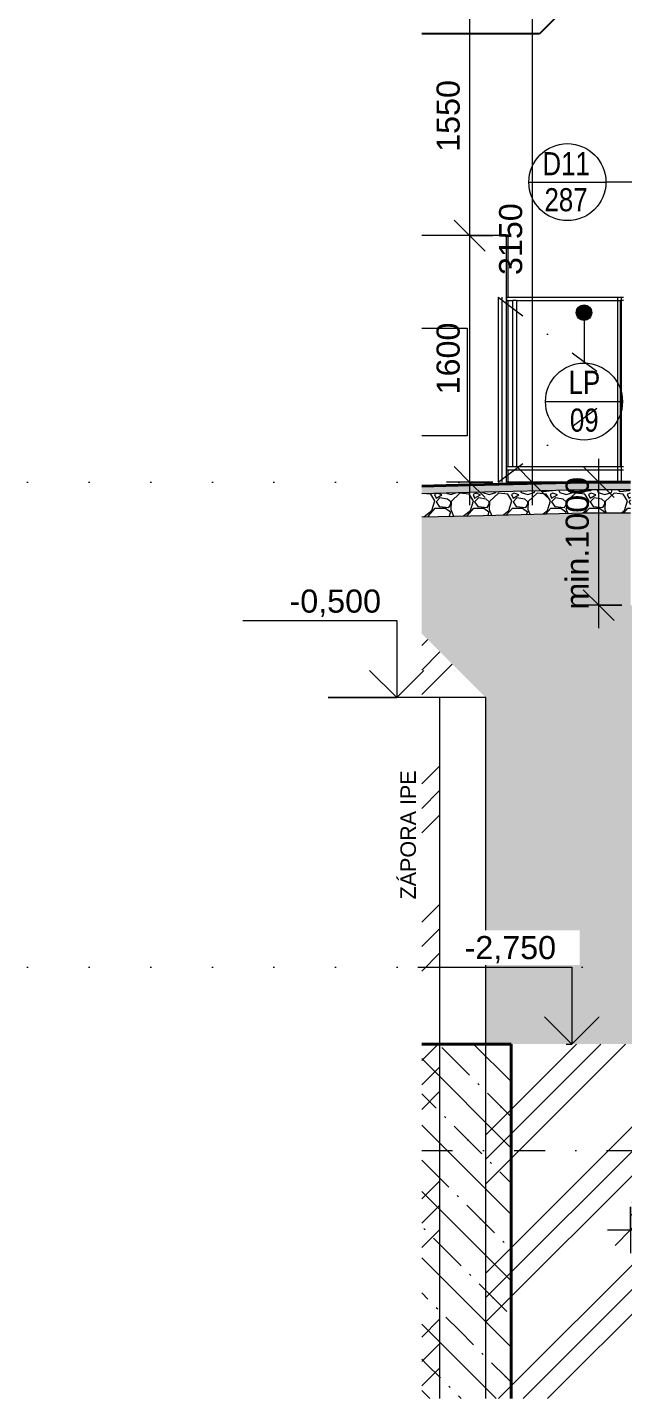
# Model space of a CAD drawing. Header units: millimetres. Extents: x -9657 to 178820, y -8645 to 72638.
# Drawn here: x -9657 to -5787, y -5052 to 3852 of the extents above; entities that cross this region are included whole.
import ezdxf

# ---------------------------------------------------------------- set-up
doc = ezdxf.new("R2010")
doc.units = ezdxf.units.MM
doc.linetypes.add('HA_DashDot_6mm-S2mm', pattern=[600, 200, -200, 0, -200])
doc.linetypes.add('HA_Dot-S4mm', pattern=[400, 0, -400])
for name, color, linetype, lineweight in [('A-____-____-DIMS', 9, 'Continuous', 5), ('A-____-____-DIMS-100', 9, 'Continuous', 5), ('A-DETL-____-CNTR', 9, 'HA_DashDot_6mm-S2mm', 9), ('A-DETL-____-OTLN', 9, 'Continuous', 25), ('A-DETL-____-THIN', 9, 'Continuous', 9), ('A-DETL-____-WIDE', 9, 'Continuous', 40), ('A-DETL-GENF-OTLN', 9, 'Continuous', 9), ('A-DOOR-____-IDEN', 9, 'Continuous', 9), ('A-FLOR-HRAL-OTLN', 9, 'Continuous', 9), ('A-FLOR-LEVL-OTLN', 9, 'Continuous', 9), ('A-GENM-____-IDEN', 9, 'Continuous', 9), ('A-WALL-____-OTLN', 9, 'Continuous', 9), ('E-ELEC-FIXT-OTLN', 9, 'Continuous', 9), ('G-____-____-DIMS', 9, 'Continuous', 5), ('G-____-____-TEXT', 9, 'Continuous', 5)]:
    doc.layers.add(name, color=color, linetype=linetype, lineweight=lineweight)
doc.styles.add('Arial_1', font='arial.ttf', dxfattribs={"height": 150})
doc.styles.add('Arial_2', font='arial.ttf', dxfattribs={"height": 100})
doc.styles.add('Arial_3', font='arial.ttf', dxfattribs={"width": 0.8, "height": 150})
doc.dimstyles.new('Inner_Dimensions_1', dxfattribs={"dimscale": 304.8, "dimtxt": 153.03891, "dimasz": 0.656168, "dimexe": 0.492126, "dimexo": 0.0625, "dimgap": 0.065617, "dimtad": 1, "dimdec": 0, "dimzin": 0, "dimdsep": 46, "dimtxsty": 'Arial_1', "dimblk1": 'OBLIQUE', "dimblk2": 'OBLIQUE', "dimsah": 1, "dimcen": 0.09, "dimdle": 0.492126, "dimazin": 0, "dimtfac": 1, "dimtdec": 4, "dimtix": 1, "dimtmove": 0, "dimatfit": 3, "dimfxl": 0.492126, "dimfxlon": 1, "dimtvp": 1, "dimtolj": 1, "dimtzin": 0, "dimlwd": 9, "dimlwe": 9, "dimarcsym": 2})

# ---------------------------------------------------------------- blocks, each defined once
blk = doc.blocks.new('Railing - 25mm-1856178-ŘEZ 3-3 OBJEKT C')
at = {"layer": 'A-FLOR-HRAL-OTLN'}
for p, q in [((-6481.6, 2080), (-6506.6, 2080)), ((-6506.6, 1000), (-6506.6, 2080)), ((-6481.6, 2080), (-6481.6, 1000)), ((-6506.6, 1000), (-6481.6, 1000))]:
    blk.add_line(p, q, dxfattribs=at)
blk = doc.blocks.new('Railing - 25mm-V29-ŘEZ 3-3 OBJEKT C')
at = {"layer": 'A-FLOR-HRAL-OTLN'}
for p, q in [((-5786.8, 2080), (-5806.6, 2080)), ((-5806.6, 1000), (-5806.6, 2080)), ((-5806.6, 1000), (-5786.8, 1000))]:
    blk.add_line(p, q, dxfattribs=at)
blk = doc.blocks.new('Railing - Railing-1833920-ŘEZ 3-3 OBJEKT C')
at = {"layer": 'A-FLOR-HRAL-OTLN'}
for p, q in [((-6544.1, 2080), (-6544.1, 2100)), ((-6544.1, 2100), (-5786.8, 2100)), ((-6544.1, 2080), (-6506.6, 2080)), ((-6481.6, 2080), (-5806.6, 2080)), ((-6544.1, 980), (-6544.1, 1000)), ((-6544.1, 1000), (-6506.6, 1000)), ((-6544.1, 980), (-5786.8, 980)), ((-6481.6, 1000), (-5806.6, 1000))]:
    blk.add_line(p, q, dxfattribs=at)
for name in ['Railing - 25mm-1856178-ŘEZ 3-3 OBJEKT C', 'Railing - 25mm-V29-ŘEZ 3-3 OBJEKT C']:
    blk.add_blockref(name, (0, 0))
blk = doc.blocks.new('Pripojkova skrin_otvor ve zdi4 - Pripojkova skrin_otvor ve zdi-2369523-ŘEZ 3-3 OBJEKT C')
at = {"layer": 'E-ELEC-FIXT-OTLN'}
for p, q in [((-7097.2, 1900), (-6802.5, 1900)), ((-6802.5, 1900), (-6802.5, 1200)), ((-6802.5, 1200), (-7097.2, 1200))]:
    blk.add_line(p, q, dxfattribs=at)
blk = doc.blocks.new('DIMBLOCK22-ŘEZ 3-3 OBJEKT C')
at = {"layer": 'A-____-____-DIMS-100', "lineweight": 9}
for p, q in [((-6380.8, 4050), (-6480.8, 4150)), ((-6230.8, 4050), (-6530.8, 4050)), ((-6380.8, 4050), (-6380.8, 750)), ((-6380.8, 4050), (-6280.8, 3950)), ((-6380.8, 4050), (-6230.8, 4050)), ((-6380.8, 900), (-6480.8, 1000)), ((-6230.8, 900), (-6530.8, 900)), ((-6380.8, 900), (-6280.8, 800)), ((-6380.8, 900), (-6230.8, 900))]:
    blk.add_line(p, q, dxfattribs=at)
at = {"layer": 'A-____-____-DIMS-100', "color": 0, "lineweight": 9, "insert": (-6595.5, 2244.3), "char_height": 150, "width": 553.765, "attachment_point": 1, "rotation": 90, "line_spacing_factor": 0.941778, "style": 'Arial_1'}
blk.add_mtext('3150', dxfattribs=at)
blk = doc.blocks.new('_Oblique')
at = {"color": 0, "linetype": 'ByBlock', "lineweight": -2}
blk.add_line((-0.5, -0.5), (0.5, 0.5), dxfattribs=at)
blk = doc.blocks.new('DIMBLOCK24-ŘEZ 3-3 OBJEKT C')
at = {"layer": 'A-____-____-DIMS-100', "lineweight": 9}
for p, q in [((-5741.8, -3807), (-5741.8, -4107)), ((-5741.8, -3957), (-5741.8, -3807)), ((-5401.8, -3807), (-5401.8, -4107)), ((-5401.8, -3957), (-5401.8, -3807)), ((-5741.8, -3957), (-5641.8, -3857)), ((-5401.8, -3957), (-5301.8, -3857)), ((-5891.8, -3957), (-5401.8, -3957)), ((-5741.8, -3957), (-5841.8, -4057)), ((-5401.8, -3957), (-5501.8, -4057))]:
    blk.add_line(p, q, dxfattribs=at)
at = {"layer": 'A-____-____-DIMS-100', "color": 0, "lineweight": 9, "insert": (-5744.8, -3742.2), "char_height": 150, "width": 415.324, "attachment_point": 1, "line_spacing_factor": 0.941778, "style": 'Arial_1'}
blk.add_mtext('340', dxfattribs=at)
blk = doc.blocks.new('Spot Elevations - Default-792506-ŘEZ 3-3 OBJEKT C')
at = {"layer": 'G-____-____-DIMS', "lineweight": 9}
for p, q in [((-6949.9, 12840), (-5949.9, 12840)), ((-5949.9, 12840), (-5949.9, 12340)), ((-5949.9, 12340), (-6126.6, 12516.8)), ((-5773.1, 12516.8), (-5949.9, 12340))]:
    blk.add_line(p, q, dxfattribs=at)
blk = doc.blocks.new('DIMBLOCK34-ŘEZ 3-3 OBJEKT C')
at = {"layer": 'A-____-____-DIMS-100', "lineweight": 9}
for p, q in [((-6786.5, 4050), (-6886.5, 4150)), ((-6636.5, 4050), (-6936.5, 4050)), ((-6786.5, 4050), (-6786.5, 2500)), ((-6786.5, 4050), (-6686.5, 3950)), ((-6786.5, 4050), (-6636.5, 4050)), ((-6786.5, 2500), (-6886.5, 2600)), ((-6636.5, 2500), (-6936.5, 2500)), ((-6786.5, 2500), (-6686.5, 2400)), ((-6786.5, 2500), (-6636.5, 2500))]:
    blk.add_line(p, q, dxfattribs=at)
at = {"layer": 'A-____-____-DIMS-100', "color": 0, "lineweight": 9, "insert": (-7001.2, 3044.3), "char_height": 150, "width": 553.765, "attachment_point": 1, "rotation": 90, "line_spacing_factor": 0.941778, "style": 'Arial_1'}
blk.add_mtext('1550', dxfattribs=at)
blk = doc.blocks.new('DIMBLOCK35-ŘEZ 3-3 OBJEKT C')
at = {"layer": 'A-____-____-DIMS-100', "lineweight": 9}
for p, q in [((-6786.5, 2500), (-6886.5, 2600)), ((-6636.5, 2500), (-6936.5, 2500)), ((-6786.5, 2500), (-6786.5, 750)), ((-6786.5, 2500), (-6686.5, 2400)), ((-6786.5, 2500), (-6636.5, 2500)), ((-6786.5, 900), (-6886.5, 1000)), ((-6636.5, 900), (-6936.5, 900)), ((-6786.5, 900), (-6686.5, 800)), ((-6786.5, 900), (-6636.5, 900))]:
    blk.add_line(p, q, dxfattribs=at)
at = {"layer": 'A-____-____-DIMS-100', "color": 0, "lineweight": 9, "insert": (-7001.2, 1469.3), "char_height": 150, "width": 553.765, "attachment_point": 1, "rotation": 90, "line_spacing_factor": 0.941778, "style": 'Arial_1'}
blk.add_mtext('1600', dxfattribs=at)
blk = doc.blocks.new('HA_TAG_GM_Products - Generic-588599-ŘEZ 3-3 OBJEKT C')
at = {"layer": 'A-GENM-____-IDEN'}
blk.add_line((6583.3, 9778.6), (7083.3, 9778.6), dxfattribs=at)
blk.add_circle((6833.3, 9778.6), 250, dxfattribs=at)
blk = doc.blocks.new('DIMBLOCK46-ŘEZ 3-3 OBJEKT C')
at = {"layer": 'A-____-____-DIMS-100', "lineweight": 9}
for p, q in [((-5948.5, 900), (-6048.5, 1000)), ((-5948.5, -50), (-5948.5, 1050)), ((-6098.5, 900), (-5798.5, 900)), ((-5948.5, 900), (-6098.5, 900)), ((-5948.5, 900), (-5848.5, 800)), ((-5948.5, 100), (-6048.5, 200)), ((-5798.5, 100), (-6098.5, 100)), ((-5948.5, 100), (-5848.5, 0)), ((-5948.5, 100), (-5798.5, 100))]:
    blk.add_line(p, q, dxfattribs=at)
at = {"layer": 'A-____-____-DIMS-100', "color": 0, "lineweight": 9, "insert": (-6163.2, 71.5), "char_height": 150, "width": 1028.421, "attachment_point": 1, "rotation": 90, "line_spacing_factor": 0.941778, "style": 'Arial_1'}
blk.add_mtext('min.1000', dxfattribs=at)
blk = doc.blocks.new('N_Door Tag - Elevation placed_Door Tag-2142014-ŘEZ 3-3 OBJEKT C')
at = {"layer": 'A-DOOR-____-IDEN'}
blk.add_line((-6401.8, 2847.5), (-5901.8, 2847.5), dxfattribs=at)
blk.add_circle((-6151.8, 2847.5), 250, dxfattribs=at)

msp = doc.modelspace()

# ---------------------------------------------------------------- hatches: boundary and pattern name
at = {"layer": 'A-DETL-GENF-OTLN', "lineweight": 5}
h = msp.add_hatch(dxfattribs=at)
h.set_pattern_fill('FP_13', color=8, style=0, pattern_type=2)
h.set_pattern_definition([(50, (-4910.7, 1865.4), (537.945, -47.064), [56.25, -618.75]), (355, (-4910.7, 1865.4), (-104.064, 564.144), [45, -495]), (100.451, (-4865.85, 1861.5), (433.886, 517.077), [47.805, -525.857]), (46.184, (-4910.7, 2015.4), (800.43, -124.142), [84.375, -928.125]), (96.636, (-4844, 2005.06), (700.992, 730.593), [71.708, -788.785]), (351.184, (-4910.7, 2015.4), (701, 730.586), [67.5, -742.5]), (21, (-4835.7, 1977.9), (447.68, -301.964), [56.25, -618.75]), (326, (-4835.7, 1977.9), (182.487, 543.863), [45, -495]), (71.451, (-4798.4, 1952.74), (630.169, 241.893), [47.805, -525.857]), (37.5, (-4910.68, 1865.4), (9.1199, 249.6704), [3.353, -485.647, 3.353, -499.147, -496.875]), (37.5, (-4910.68, 1865.4), (9.1199, 249.6704), [-991.5, 3.353, -493.522]), (7.5, (-4910.68, 1865.4), (197.302, 295.8088), [3.353, -283.147, 3.353, -474.397, -189.375]), (7.5, (-4910.68, 1865.4), (197.302, 295.8088), [-764.25, 3.353, -186.022]), (327.5, (-5077.93, 1865.4), (400.3668, -16.9162), [3.353, -184.147, 3.353, -581.647, -776.25]), (327.5, (-5077.93, 1865.4), (400.3668, -16.9162), [-772.5, 3.353, -772.897]), (317.5, (-5152.93, 1865.4), (437.3896, 75.079), [3.353, -240.397, 3.353, -385.147, -551.25]), (317.5, (-5152.93, 1865.4), (437.3896, 75.079), [-632.25, 3.353, -547.897])])
h.paths.add_polyline_path([(12078.2, -2750), (14386, -442.2), (14273, 850), (14378.2, 850), (13723.7, 876.2), (12610.3, 832.8), (12178.2, 850), (11858.2, 850), (11858.2, 670), (11938.2, 670), (11938.2, -150), (11858.2, -150), (11858.2, -2750)])
h.paths.add_polyline_path([(-6681.8, -2750), (-5661.8, -2750), (-5661.8, -2650), (-5691.8, -2650), (-5691.8, 100), (-5741.8, 100), (-5741.8, 700), (-6041.8, 700), (-7097.2, 673.4), (-7097.2, -84.6), (-6681.8, -500), (-6681.8, -2551.6)])
h.paths.add_polyline_path([(14656.7, -171.5), (14658.2, -170), (14658.2, 850), (14656.7, 850), (14656.7, -170)])
h.paths.add_polyline_path([(-7097.2, 823.5), (-6039.9, 850), (-5741.8, 850), (-5741.8, 900), (-6042.4, 900), (-7097.2, 873.5), (-7097.2, 823.8)])
h = msp.add_hatch(dxfattribs=at)
h.set_pattern_fill('FP_16', color=8, style=0, pattern_type=2)
h.set_pattern_definition([(228.013, (-4730.684, 2115.4), (-1999.99172, -2250.00696), [33.634, -3329.772]), (184.97, (-4753.184, 2090.4), (2999.998726, 250.013264), [57.717, -5713.981]), (132.51, (-4810.684, 2085.4), (2499.97851, -2750.018915), [40.697, -4029.008]), (267.274, (-4908.184, 2022.9), (249.972575, 5000.001395), [52.559, -5203.389]), (292.834, (-4910.684, 1970.4), (-1250.01776, 2999.992194), [51.539, -5102.343]), (357.274, (-4890.684, 1922.9), (-5000.001395, 249.972575), [52.56, -5203.39]), (37.694, (-4838.184, 1920.4), (-3250.010563, -2499.986257), [69.507, -6881.212]), (72.255, (-4783.184, 1962.9), (1750.03165, 5499.98958), [65.622, -6496.58]), (121.43, (-4763.184, 2025.4), (-2000.024534, 3249.984927), [52.738, -5221.018]), (175.236, (-4790.684, 2070.4), (2749.99826, -250.01681), [60.208, -2950.191]), (222.397, (-4850.684, 2075.4), (-3000.020852, -2749.976908), [77.862, -7708.344]), (138.814, (-4660.684, 2020.4), (-1749.99793, 1500.00222), [26.575, -2630.961]), (171.469, (-4680.684, 2037.9), (3249.99754, -500.01353), [50.559, -5005.378]), (225, (-4730.68, 2045.4), (3e-14, -250), [35.355, -318.198]), (203.199, (-4748.184, 2075.4), (1249.99625, 500.0095), [19.039, -1884.904]), (291.801, (-4765.684, 2067.9), (-249.9944, 750.0017), [26.926, -1319.365]), (30.964, (-4755.684, 2042.9), (749.99806, 500.0037), [43.732, -1414.006]), (161.565, (-4718.184, 2065.4), (500.0001, -250.0006), [31.623, -758.947]), (16.39, (-4910.684, 2067.9), (2499.993595, 750.01961), [44.3, -4385.711]), (70.346, (-4868.184, 2080.4), (-1000.00873, -2749.99719), [37.165, -3679.352]), (293.199, (-4718.184, 2115.4), (-500.0086, 1249.99664), [38.079, -1865.864]), (343.61, (-4703.184, 2080.4), (-2499.994555, 750.019895), [44.3, -4385.711]), (339.444, (-4910.684, 1912.9), (-1250.0003, 499.99868), [42.72, -2093.281]), (294.775, (-4870.684, 1897.9), (-1249.99302, 2750.00314), [35.794, -3543.661]), (66.801, (-4715.684, 1865.4), (500.0086, 1249.99664), [38.079, -1865.864]), (17.354, (-4700.684, 1900.4), (-3250.00058, -999.99839), [41.908, -4148.856]), (69.444, (-4838.184, 1865.4), (-499.99868, -1250.0003), [21.36, -2114.641]), (101.31, (-4730.684, 1865.4), (-250.0012, 1000), [12.748, -1262.007]), (165.964, (-4733.184, 1877.9), (750.0013, -249.997), [51.539, -979.238]), (186.009, (-4783.184, 1890.4), (2500.00024, 249.99936), [47.763, -4728.481]), (303.69, (-4755.684, 2020.4), (-249.9997, 499.9998), [36.056, -865.332]), (353.157, (-4735.684, 1990.4), (4249.997878, -500.016557), [62.949, -6231.891]), (60.945, (-4673.184, 1982.9), (-1000.01188, -1749.99302), [25.739, -2548.168]), (90, (-4660.68, 2005.4), (-250, 250), [15, -235]), (120.256, (-4788.184, 1897.9), (999.98607, -1750.00785), [34.731, -3438.38]), (48.013, (-4805.684, 1927.9), (1999.99172, 2250.00696), [67.268, -3296.138]), (0, (-4760.68, 1977.9), (250, 250), [65, -185]), (325.305, (-4695.684, 1977.9), (-2500.00496, 1749.993015), [39.528, -3913.318]), (254.055, (-4663.184, 1955.4), (-249.99316, -1000.00147), [36.4, -1783.627]), (207.646, (-4673.184, 1920.4), (-4749.9985, -2500.002255), [59.266, -5867.368]), (175.426, (-4725.684, 1892.9), (-3249.999683, 250.00462), [62.7, -6207.269])])
h.paths.add_polyline_path([(-7097.2, 673.4), (-6039.9, 700), (-5741.8, 700), (-5741.8, 850), (-6041.8, 850), (-7097.2, 823.5), (-7097.2, 711.6)])
h = msp.add_hatch(dxfattribs=at)
h.set_pattern_fill('FP_12', color=250, style=0, pattern_type=2)
h.set_pattern_definition([(45, (-4910.7, 1865.4), (-449.013, 449.013), []), (45, (-4751.93, 1865.4), (0, 898.026), []), (45, (-5069.43, 1865.4), (0, 898.026), [])])
h.paths.add_polyline_path([(15108.2, -5052), (15204.3, -5052), (15204.3, -151.5), (15108.2, -1250), (15108.2, -1450), (14456.6, -1450), (14456.6, -1248.8), (14386, -442.2), (12078.2, -2750), (-6681.8, -2750), (-6681.8, -5052), (14906.6, -5052)])
h.paths.add_polyline_path([(-7097.2, -5052), (-6981.8, -5052), (-6981.8, -500), (-6681.8, -500), (-7097.2, -84.6), (-7097.2, -4009.3)])
h.paths.add_polyline_path([(14658.2, -1250), (14658.2, -170), (14656.7, -171.5), (14656.7, -1250)])
h.paths.add_polyline_path([(15204.3, 497.4), (15204.3, 500), (15108.2, 499)])
h = msp.add_hatch(dxfattribs=at)
h.set_pattern_fill('FP_9', color=250, style=0, pattern_type=2)
h.set_pattern_definition([(315, (-4910.68, 1865.4), (215.526, 215.526), []), (315, (-4910.68, 2068.6), (215.526, 215.526), [127, -76.2, 12.7, -76.2, -127]), (315, (-4910.68, 2068.6), (215.526, 215.526), [-292.1, 127, 0])])
h.paths.add_polyline_path([(-6516.8, -5052), (-6516.8, -2750), (-7097.2, -2750), (-7097.2, -5052)])
at = {"layer": 'A-GENM-____-IDEN'}
h = msp.add_hatch(color=256, dxfattribs=at)
edge = h.paths.add_edge_path()
edge.add_arc((-6044, 2000), 50, 0, 360)

# ---------------------------------------------------------------- linework, layer by layer
at = {"layer": 'A-DETL-____-CNTR'}
for p, q in [((-6601.8, 2100), (-5801.8, 1500)), ((-6601.8, 900), (-5801.8, 1500)), ((-7097.2, -3440), (15204.3, -3440))]:
    msp.add_line(p, q, dxfattribs=at)
at = {"layer": 'A-DETL-____-OTLN'}
for p, q in [((-5980.3, 4163.6), (-6333.9, 3810)), ((-6333.9, 3810), (-7097.2, 3810))]:
    msp.add_line(p, q, dxfattribs=at)
at = {"layer": 'A-DETL-____-THIN'}
for p, q in [((-6601.8, 2100), (-6601.8, 900)), ((-6576.8, 2100), (-6576.8, 900)), ((-5826.8, 2100), (-5826.8, 900)), ((-5826.8, 2100), (-5826.8, 1080)), ((-5801.8, 2100), (-5801.8, 900)), ((-6783.7, 831.6), (-7097.2, 823.5)), ((-6041.8, 850), (-6783.7, 831.6)), ((-5741.8, 850), (-6041.8, 850)), ((-7097.2, 673.4), (-6779.9, 681.6)), ((-6780, 681.6), (-6039.9, 700)), ((-6039.9, 700), (-5741.8, 700)), ((-6681.8, -500), (-6981.8, -500)), ((-6981.8, -500), (-6981.8, -2750)), ((-6681.8, -2750), (-6681.8, -500)), ((-6981.8, -2750), (-6981.8, -5052)), ((-6681.8, -5052), (-6681.8, -2750))]:
    msp.add_line(p, q, dxfattribs=at)
at = {"layer": 'A-DETL-____-WIDE'}
for p, q in [((-6041.8, 900), (-6783.7, 881.6)), ((-5741.8, 900), (-6041.8, 900)), ((-6783.7, 881.6), (-7097.2, 873.5)), ((-6516.8, -2750), (-7097.2, -2750)), ((-6516.8, -5052), (-6516.8, -2750))]:
    msp.add_line(p, q, dxfattribs=at)
at = {"layer": 'A-DOOR-____-IDEN'}
msp.add_line((-5688.8, 2847.5), (-5901.8, 2847.5), dxfattribs=at)
at = {"layer": 'A-FLOR-LEVL-OTLN', "linetype": 'HA_Dot-S4mm', "lineweight": 5}
for p, q in [((-9656.8, 900), (16076.1, 900)), ((-9656.8, -2250), (16076.1, -2250))]:
    msp.add_line(p, q, dxfattribs=at)
at = {"layer": 'A-GENM-____-IDEN'}
msp.add_line((-6044, 2000), (-6044, 1672.4), dxfattribs=at)
msp.add_circle((-6044, 2000), 50, dxfattribs=at)
at = {"layer": 'A-WALL-____-OTLN'}
for p, q in [((-6537.9, 2500), (-7097.2, 2500)), ((-6546.3, 900), (-6546.3, 2500)), ((-6537.9, 2500), (-6537.9, 2100)), ((-6537.9, 2080), (-6537.9, 1000)), ((-6537.9, 980), (-6537.9, 900)), ((-6041.8, 900), (-6546.3, 900))]:
    msp.add_line(p, q, dxfattribs=at)
at = {"layer": 'G-____-____-DIMS', "lineweight": 9}
for p, q in [((-7704.5, -500), (-7259.4, -500)), ((-6981.8, -500), (-7704.5, -500)), ((-6159, -2750), (-6123.3, -2750))]:
    msp.add_line(p, q, dxfattribs=at)

# ---------------------------------------------------------------- block references
at = {"layer": 'A-DOOR-____-IDEN'}
msp.add_blockref('N_Door Tag - Elevation placed_Door Tag-2142014-ŘEZ 3-3 OBJEKT C', (0, 0), dxfattribs=at)
at = {"layer": 'A-FLOR-HRAL-OTLN'}
msp.add_blockref('Railing - Railing-1833920-ŘEZ 3-3 OBJEKT C', (0, 0), dxfattribs=at)
at = {"layer": 'A-GENM-____-IDEN'}
msp.add_blockref('HA_TAG_GM_Products - Generic-588599-ŘEZ 3-3 OBJEKT C', (-12877.3, -8356.3), dxfattribs=at)
at = {"layer": 'E-ELEC-FIXT-OTLN'}
msp.add_blockref('Pripojkova skrin_otvor ve zdi4 - Pripojkova skrin_otvor ve zdi-2369523-ŘEZ 3-3 OBJEKT C', (0, 0), dxfattribs=at)
at = {"layer": 'G-____-____-DIMS', "lineweight": 9}
for p in [(-1309.6, -12840), (-173.4, -15090)]:
    msp.add_blockref('Spot Elevations - Default-792506-ŘEZ 3-3 OBJEKT C', p, dxfattribs=at)

# ---------------------------------------------------------------- texts
at = {"layer": 'A-DOOR-____-IDEN', "lineweight": 5, "char_height": 150, "attachment_point": 1, "style": 'Arial_3'}
for s, insert, width in [('D11', (-6313.7, 3042.3), 378.396), ('287', (-6300.5, 2808.5), 346.329)]:
    msp.add_mtext(s, dxfattribs=dict(at, insert=insert, width=width))
at = {"layer": 'A-GENM-____-IDEN', "lineweight": 5, "char_height": 150, "attachment_point": 1, "style": 'Arial_3'}
for s, insert, width in [('LP', (-6143.6, 1622.6), 250.126), ('09', (-6135.6, 1377.1), 230.886)]:
    msp.add_mtext(s, dxfattribs=dict(at, insert=insert, width=width))
at = {"layer": 'G-____-____-TEXT', "color": 7, "lineweight": 9, "insert": (-7235.5, -1810.7), "char_height": 100, "width": 994.093, "attachment_point": 1, "rotation": 90, "style": 'Arial_2'}
msp.add_mtext('ZÁPORA IPE', dxfattribs=at)

# ---------------------------------------------------------------- dimensions: what is measured, and where the dimension line sits
at = {"layer": 'A-____-____-DIMS', "lineweight": 9}
for base, p1, p2, angle, override, picture, middle in [((-6786.5, 2500), (-6636.5, 4050), (-6636.5, 2500), 90, {"dimpost": '<>', "dimfxl": 1550}, 'DIMBLOCK34-ŘEZ 3-3 OBJEKT C', (-6883.1, 3275)), ((-6380.8, 900), (-6230.8, 4050), (-6230.8, 900), 90, {"dimpost": '<>', "dimfxl": 3150}, 'DIMBLOCK22-ŘEZ 3-3 OBJEKT C', (-6477.4, 2475)), ((-6786.5, 900), (-6636.5, 2500), (-6636.5, 900), 90, {"dimpost": '<>', "dimfxl": 1600}, 'DIMBLOCK35-ŘEZ 3-3 OBJEKT C', (-6883.1, 1700)), ((-5401.8, -3957), (-5741.8, -3807), (-5401.8, -3807), 0, {"dimpost": '<>', "dimfxl": 340.000091}, 'DIMBLOCK24-ŘEZ 3-3 OBJEKT C', (-5571.8, -3860.3))]:
    dim = msp.add_linear_dim(base=base, p1=p1, p2=p2, angle=angle, dimstyle='Inner_Dimensions_1', override=override, dxfattribs=at)
    dim.commit()
    dim.dimension.update_dxf_attribs({"geometry": picture, "text_midpoint": middle})
dim = msp.add_linear_dim(base=(-5948.5, 900), p1=(-5798.5, 100), p2=(-6098.5, 900), angle=90, text='min.1000', dimstyle='Inner_Dimensions_1', override={"dimpost": '<>', "dimfxl": 854.400375}, dxfattribs=at)
dim.commit()
dim.dimension.update_dxf_attribs({"geometry": 'DIMBLOCK46-ŘEZ 3-3 OBJEKT C', "text_midpoint": (-6045, 500)})

# ---------------------------------------------------------------- next in the draw order: texts
at = {"layer": 'G-____-____-DIMS', "lineweight": 9, "char_height": 150, "width": 710.695, "attachment_point": 1, "line_spacing_factor": 0.941778, "style": 'Arial_1', "bg_fill": 3, "box_fill_scale": 1.25, "bg_fill_color": 256, "bg_fill_true_color": 13158600, "bg_fill_transparency": 0}
for s, insert in [('-0,500', (-7955.6, 201.8)), ('-2,750', (-6819.4, -2048.2))]:
    msp.add_mtext(s, dxfattribs=dict(at, insert=insert))

doc.saveas('drawing.dxf')
